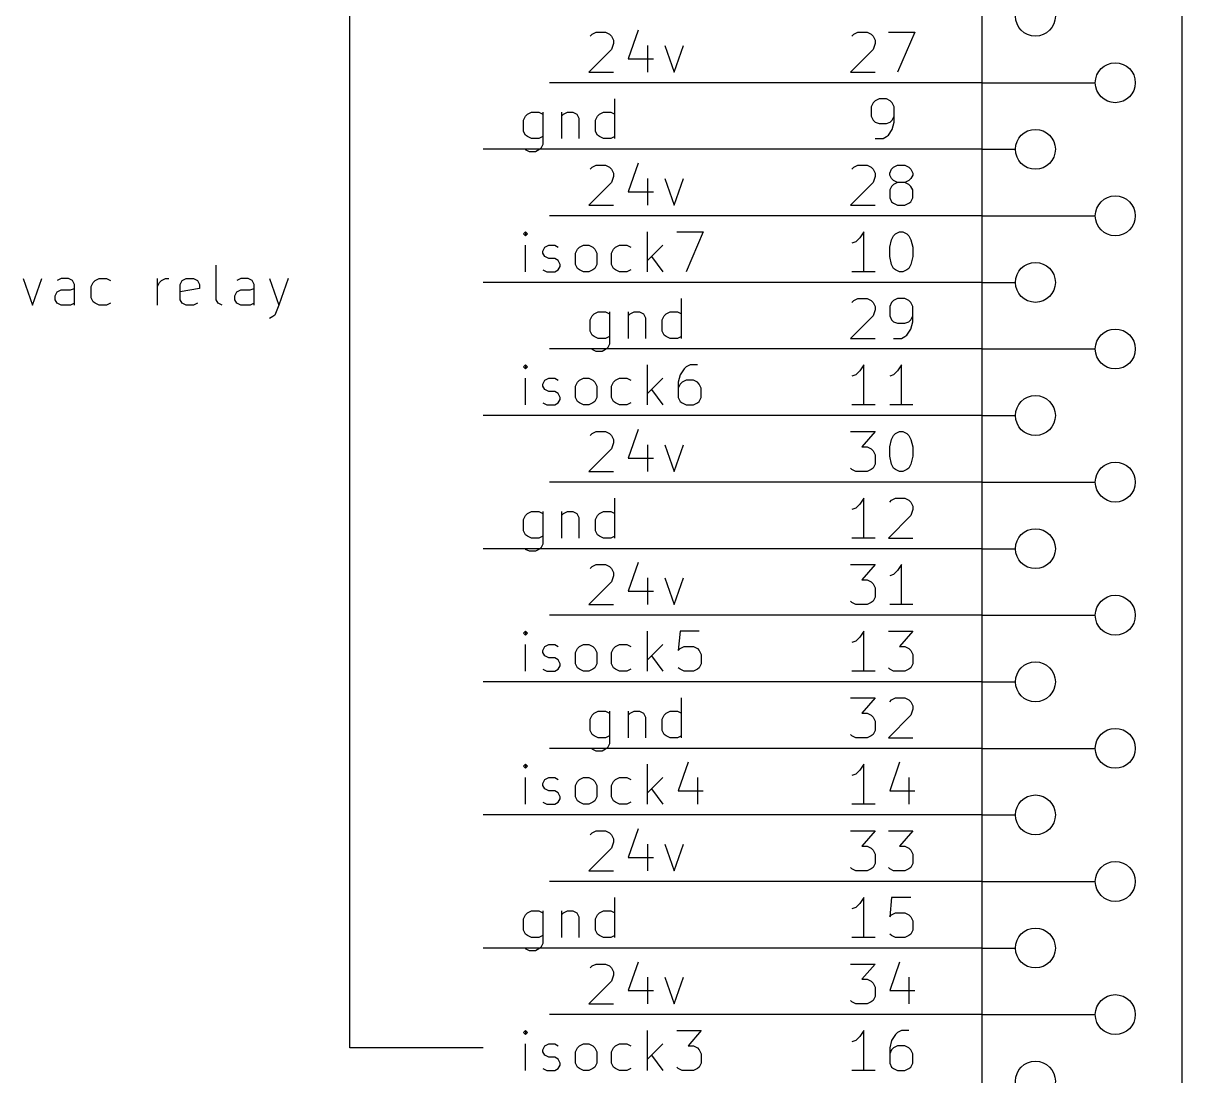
# Model space of a CAD drawing. Extents: x 4000 to 326700, y 4000 to 230000.
# Drawn here: x 99590 to 117000, y 20080 to 35895 of the extents above; entities that cross this region are included whole.
import ezdxf

# ---------------------------------------------------------------- set-up
doc = ezdxf.new("R2010")
doc.units = 0
for name, color, linetype in [('BLACK', 1, 'CONTINUOUS'), ('GREEN', 3, 'CONTINUOUS'), ('LIGHTBLUE', 10, 'CONTINUOUS'), ('RED', 5, 'CONTINUOUS')]:
    doc.layers.add(name, color=color, linetype=linetype)

msp = doc.modelspace()

# ---------------------------------------------------------------- linework, layer by layer
at = {"layer": 'BLACK'}
for p, q in [((108110, 35700), (108140, 35730)), ((108140, 35730), (108200, 35760)), ((108200, 35760), (108340, 35760)), ((108340, 35760), (108400, 35730)), ((108400, 35730), (108430, 35700)), ((108430, 35700), (108460, 35640)), ((108830, 35790), (108680, 35360)), ((108460, 35590), (108430, 35500)), ((108460, 35640), (108460, 35590)), ((108970, 35560), (108970, 35160)), ((109230, 35560), (109370, 35160)), ((109370, 35160), (109510, 35560)), ((108430, 35500), (108090, 35160)), ((108680, 35360), (109060, 35360)), ((108090, 35160), (108460, 35160)), ((108480, 34160), (108480, 34760)), ((107110, 34440), (107140, 34500)), ((107140, 34500), (107170, 34530)), ((107170, 34530), (107230, 34560)), ((107230, 34560), (107340, 34560)), ((107340, 34560), (107400, 34530)), ((107400, 34560), (107400, 34070)), ((107680, 34560), (107680, 34160)), ((107680, 34500), (107710, 34530)), ((107710, 34530), (107770, 34560)), ((107770, 34560), (107850, 34560)), ((107850, 34560), (107910, 34530)), ((107910, 34530), (107940, 34470)), ((108190, 34440), (108220, 34500)), ((108220, 34500), (108250, 34530)), ((108250, 34530), (108310, 34560)), ((108310, 34560), (108420, 34560)), ((108420, 34560), (108480, 34530)), ((107110, 34270), (107110, 34440)), ((107940, 34470), (107940, 34160)), ((108190, 34270), (108190, 34440)), ((107140, 34210), (107110, 34270)), ((107170, 34190), (107140, 34210)), ((107230, 34160), (107170, 34190)), ((107340, 34160), (107230, 34160)), ((107400, 34190), (107340, 34160)), ((108220, 34210), (108190, 34270)), ((108250, 34190), (108220, 34210)), ((108310, 34160), (108250, 34190)), ((108420, 34160), (108310, 34160)), ((108480, 34190), (108420, 34160)), ((107200, 33960), (107140, 33990)), ((107290, 33960), (107200, 33960)), ((107340, 33990), (107290, 33960)), ((107370, 34010), (107340, 33990)), ((107400, 34070), (107370, 34010)), ((108830, 33790), (108680, 33360)), ((108110, 33700), (108140, 33730)), ((108140, 33730), (108200, 33760)), ((108200, 33760), (108340, 33760)), ((108340, 33760), (108400, 33730)), ((108400, 33730), (108430, 33700)), ((108430, 33700), (108460, 33640)), ((108460, 33640), (108460, 33590)), ((108430, 33500), (108090, 33160)), ((108460, 33590), (108430, 33500)), ((108970, 33560), (108970, 33160)), ((109230, 33560), (109370, 33160)), ((109370, 33160), (109510, 33560)), ((108680, 33360), (109060, 33360)), ((108090, 33160), (108460, 33160)), ((107140, 32760), (107110, 32730)), ((107170, 32730), (107140, 32760)), ((107140, 32760), (107140, 32700)), ((108970, 32160), (108970, 32760)), ((109410, 32760), (109810, 32760)), ((109810, 32760), (109550, 32160)), ((107110, 32730), (107140, 32700)), ((107140, 32700), (107170, 32730)), ((107140, 32160), (107140, 32560)), ((107430, 32530), (107490, 32560)), ((107490, 32560), (107580, 32560)), ((107580, 32560), (107630, 32530)), ((107950, 32530), (108010, 32560)), ((108010, 32560), (108090, 32560)), ((108090, 32560), (108150, 32530)), ((108490, 32530), (108550, 32560)), ((108550, 32560), (108660, 32560)), ((108660, 32560), (108720, 32530)), ((109200, 32560), (108970, 32330)), ((107400, 32470), (107430, 32530)), ((107400, 32440), (107400, 32470)), ((107430, 32390), (107400, 32440)), ((107490, 32360), (107430, 32390)), ((107890, 32440), (107920, 32500)), ((107890, 32270), (107890, 32440)), ((107920, 32500), (107950, 32530)), ((108150, 32530), (108180, 32500)), ((108180, 32500), (108210, 32440)), ((108210, 32440), (108210, 32270)), ((108430, 32440), (108460, 32500)), ((108430, 32270), (108430, 32440)), ((108460, 32500), (108490, 32530)), ((109030, 32390), (109200, 32160)), ((107580, 32360), (107490, 32360)), ((107630, 32330), (107580, 32360)), ((107660, 32270), (107630, 32330)), ((107630, 32190), (107660, 32240)), ((107660, 32240), (107660, 32270)), ((107920, 32210), (107890, 32270)), ((107950, 32190), (107920, 32210)), ((108180, 32210), (108150, 32190)), ((108210, 32270), (108180, 32210)), ((108460, 32210), (108430, 32270)), ((108490, 32190), (108460, 32210)), ((107400, 32190), (107460, 32160)), ((107460, 32160), (107580, 32160)), ((107580, 32160), (107630, 32190)), ((108010, 32160), (107950, 32190)), ((108090, 32160), (108010, 32160)), ((108150, 32190), (108090, 32160)), ((108550, 32160), (108490, 32190)), ((108660, 32160), (108550, 32160)), ((108720, 32190), (108660, 32160)), ((109480, 31160), (109480, 31760)), ((108140, 31500), (108170, 31530)), ((108170, 31530), (108230, 31560)), ((108230, 31560), (108340, 31560)), ((108340, 31560), (108400, 31530)), ((108400, 31560), (108400, 31070)), ((108680, 31560), (108680, 31160)), ((108680, 31500), (108710, 31530)), ((108710, 31530), (108770, 31560)), ((108770, 31560), (108850, 31560)), ((108850, 31560), (108910, 31530)), ((108910, 31530), (108940, 31470)), ((109220, 31500), (109250, 31530)), ((109250, 31530), (109310, 31560)), ((109310, 31560), (109420, 31560)), ((109420, 31560), (109480, 31530)), ((108110, 31440), (108140, 31500)), ((108110, 31270), (108110, 31440)), ((108940, 31470), (108940, 31160)), ((109190, 31440), (109220, 31500)), ((109190, 31270), (109190, 31440)), ((108140, 31210), (108110, 31270)), ((108170, 31190), (108140, 31210)), ((108230, 31160), (108170, 31190)), ((108400, 31190), (108340, 31160)), ((109220, 31210), (109190, 31270)), ((109250, 31190), (109220, 31210)), ((109310, 31160), (109250, 31190)), ((109480, 31190), (109420, 31160)), ((108200, 30960), (108140, 30990)), ((108340, 31160), (108230, 31160)), ((108340, 30990), (108290, 30960)), ((108370, 31010), (108340, 30990)), ((108400, 31070), (108370, 31010)), ((109420, 31160), (109310, 31160)), ((108290, 30960), (108200, 30960)), ((107140, 30760), (107110, 30730)), ((107110, 30730), (107140, 30700)), ((107170, 30730), (107140, 30760)), ((107140, 30760), (107140, 30700)), ((107140, 30700), (107170, 30730)), ((108970, 30160), (108970, 30760)), ((109520, 30700), (109460, 30610)), ((109550, 30730), (109520, 30700)), ((109610, 30760), (109550, 30730)), ((109720, 30760), (109610, 30760)), ((107140, 30160), (107140, 30560)), ((107400, 30470), (107430, 30530)), ((107400, 30440), (107400, 30470)), ((107430, 30530), (107490, 30560)), ((107490, 30560), (107580, 30560)), ((107580, 30560), (107630, 30530)), ((107890, 30440), (107920, 30500)), ((107920, 30500), (107950, 30530)), ((107950, 30530), (108010, 30560)), ((108010, 30560), (108090, 30560)), ((108090, 30560), (108150, 30530)), ((108150, 30530), (108180, 30500)), ((108180, 30500), (108210, 30440)), ((108430, 30440), (108460, 30500)), ((108460, 30500), (108490, 30530)), ((108490, 30530), (108550, 30560)), ((108550, 30560), (108660, 30560)), ((108660, 30560), (108720, 30530)), ((109200, 30560), (108970, 30330)), ((109460, 30610), (109430, 30500)), ((109430, 30500), (109430, 30270)), ((109460, 30470), (109430, 30410)), ((109490, 30500), (109460, 30470)), ((109550, 30530), (109490, 30500)), ((109660, 30530), (109550, 30530)), ((109720, 30500), (109660, 30530)), ((109750, 30470), (109720, 30500)), ((109780, 30410), (109750, 30470)), ((107430, 30390), (107400, 30440)), ((107490, 30360), (107430, 30390)), ((107580, 30360), (107490, 30360)), ((107630, 30330), (107580, 30360)), ((107660, 30270), (107630, 30330)), ((107890, 30270), (107890, 30440)), ((108210, 30440), (108210, 30270)), ((108430, 30270), (108430, 30440)), ((109030, 30390), (109200, 30160)), ((109780, 30270), (109780, 30410)), ((107400, 30190), (107460, 30160)), ((107460, 30160), (107580, 30160)), ((107580, 30160), (107630, 30190)), ((107630, 30190), (107660, 30240)), ((107660, 30240), (107660, 30270)), ((107920, 30210), (107890, 30270)), ((107950, 30190), (107920, 30210)), ((108010, 30160), (107950, 30190)), ((108090, 30160), (108010, 30160)), ((108150, 30190), (108090, 30160)), ((108180, 30210), (108150, 30190)), ((108210, 30270), (108180, 30210)), ((108460, 30210), (108430, 30270)), ((108490, 30190), (108460, 30210)), ((108550, 30160), (108490, 30190)), ((108660, 30160), (108550, 30160)), ((108720, 30190), (108660, 30160)), ((109430, 30270), (109460, 30210)), ((109460, 30210), (109490, 30190)), ((109490, 30190), (109550, 30160)), ((109550, 30160), (109660, 30160)), ((109660, 30160), (109720, 30190)), ((109720, 30190), (109750, 30210)), ((109750, 30210), (109780, 30270)), ((108830, 29790), (108680, 29360)), ((108110, 29700), (108140, 29730)), ((108140, 29730), (108200, 29760)), ((108200, 29760), (108340, 29760)), ((108340, 29760), (108400, 29730)), ((108400, 29730), (108430, 29700)), ((108430, 29700), (108460, 29640)), ((108460, 29640), (108460, 29590)), ((108430, 29500), (108090, 29160)), ((108460, 29590), (108430, 29500)), ((108970, 29560), (108970, 29160)), ((109230, 29560), (109370, 29160)), ((109370, 29160), (109510, 29560)), ((108680, 29360), (109060, 29360)), ((108090, 29160), (108460, 29160)), ((108480, 28160), (108480, 28760)), ((107170, 28530), (107230, 28560)), ((107230, 28560), (107340, 28560)), ((107340, 28560), (107400, 28530)), ((107400, 28560), (107400, 28070)), ((107680, 28560), (107680, 28160)), ((107710, 28530), (107770, 28560)), ((107770, 28560), (107850, 28560)), ((107850, 28560), (107910, 28530)), ((108250, 28530), (108310, 28560)), ((108310, 28560), (108420, 28560)), ((108420, 28560), (108480, 28530)), ((107110, 28440), (107140, 28500)), ((107110, 28270), (107110, 28440)), ((107140, 28500), (107170, 28530)), ((107680, 28500), (107710, 28530)), ((107910, 28530), (107940, 28470)), ((107940, 28470), (107940, 28160)), ((108190, 28440), (108220, 28500)), ((108190, 28270), (108190, 28440)), ((108220, 28500), (108250, 28530)), ((107140, 28210), (107110, 28270)), ((107170, 28190), (107140, 28210)), ((108220, 28210), (108190, 28270)), ((108250, 28190), (108220, 28210)), ((107230, 28160), (107170, 28190)), ((107340, 28160), (107230, 28160)), ((107400, 28190), (107340, 28160)), ((107400, 28070), (107370, 28010)), ((108310, 28160), (108250, 28190)), ((108420, 28160), (108310, 28160)), ((108480, 28190), (108420, 28160)), ((107200, 27960), (107140, 27990)), ((107290, 27960), (107200, 27960)), ((107340, 27990), (107290, 27960)), ((107370, 28010), (107340, 27990)), ((108110, 27700), (108140, 27730)), ((108140, 27730), (108200, 27760)), ((108200, 27760), (108340, 27760)), ((108340, 27760), (108400, 27730)), ((108400, 27730), (108430, 27700)), ((108430, 27700), (108460, 27640)), ((108830, 27790), (108680, 27360)), ((108460, 27590), (108430, 27500)), ((108460, 27640), (108460, 27590)), ((108970, 27560), (108970, 27160)), ((109230, 27560), (109370, 27160)), ((109370, 27160), (109510, 27560)), ((108430, 27500), (108090, 27160)), ((108680, 27360), (109060, 27360)), ((108090, 27160), (108460, 27160)), ((107140, 26760), (107110, 26730)), ((107110, 26730), (107140, 26700)), ((107170, 26730), (107140, 26760)), ((107140, 26760), (107140, 26700)), ((107140, 26700), (107170, 26730)), ((108970, 26160), (108970, 26760)), ((109460, 26760), (109430, 26470)), ((109750, 26760), (109460, 26760)), ((107140, 26160), (107140, 26560)), ((107400, 26470), (107430, 26530)), ((107400, 26440), (107400, 26470)), ((107430, 26530), (107490, 26560)), ((107490, 26560), (107580, 26560)), ((107580, 26560), (107630, 26530)), ((107890, 26440), (107920, 26500)), ((107920, 26500), (107950, 26530)), ((107950, 26530), (108010, 26560)), ((108010, 26560), (108090, 26560)), ((108090, 26560), (108150, 26530)), ((108150, 26530), (108180, 26500)), ((108180, 26500), (108210, 26440)), ((108430, 26440), (108460, 26500)), ((108460, 26500), (108490, 26530)), ((108490, 26530), (108550, 26560)), ((108550, 26560), (108660, 26560)), ((108660, 26560), (108720, 26530)), ((109200, 26560), (108970, 26330)), ((109430, 26470), (109460, 26500)), ((109460, 26500), (109520, 26530)), ((109520, 26530), (109660, 26530)), ((109660, 26530), (109720, 26500)), ((109720, 26500), (109750, 26470)), ((109750, 26470), (109780, 26410)), ((107430, 26390), (107400, 26440)), ((107490, 26360), (107430, 26390)), ((107580, 26360), (107490, 26360)), ((107630, 26330), (107580, 26360)), ((107660, 26270), (107630, 26330)), ((107890, 26270), (107890, 26440)), ((108210, 26440), (108210, 26270)), ((108430, 26270), (108430, 26440)), ((109030, 26390), (109200, 26160)), ((109780, 26410), (109780, 26270)), ((107400, 26190), (107460, 26160)), ((107460, 26160), (107580, 26160)), ((107580, 26160), (107630, 26190)), ((107630, 26190), (107660, 26240)), ((107660, 26240), (107660, 26270)), ((107920, 26210), (107890, 26270)), ((107950, 26190), (107920, 26210)), ((108010, 26160), (107950, 26190)), ((108090, 26160), (108010, 26160)), ((108150, 26190), (108090, 26160)), ((108180, 26210), (108150, 26190)), ((108210, 26270), (108180, 26210)), ((108460, 26210), (108430, 26270)), ((108490, 26190), (108460, 26210)), ((108550, 26160), (108490, 26190)), ((108660, 26160), (108550, 26160)), ((108720, 26190), (108660, 26160)), ((109460, 26190), (109430, 26210)), ((109520, 26160), (109460, 26190)), ((109660, 26160), (109520, 26160)), ((109720, 26190), (109660, 26160)), ((109750, 26210), (109720, 26190)), ((109780, 26270), (109750, 26210)), ((109480, 25160), (109480, 25760)), ((108110, 25440), (108140, 25500)), ((108110, 25270), (108110, 25440)), ((108140, 25500), (108170, 25530)), ((108170, 25530), (108230, 25560)), ((108230, 25560), (108340, 25560)), ((108340, 25560), (108400, 25530)), ((108400, 25560), (108400, 25070)), ((108680, 25560), (108680, 25160)), ((108680, 25500), (108710, 25530)), ((108710, 25530), (108770, 25560)), ((108770, 25560), (108850, 25560)), ((108850, 25560), (108910, 25530)), ((108910, 25530), (108940, 25470)), ((108940, 25470), (108940, 25160)), ((109190, 25440), (109220, 25500)), ((109190, 25270), (109190, 25440)), ((109220, 25500), (109250, 25530)), ((109250, 25530), (109310, 25560)), ((109310, 25560), (109420, 25560)), ((109420, 25560), (109480, 25530)), ((108140, 25210), (108110, 25270)), ((109220, 25210), (109190, 25270)), ((108170, 25190), (108140, 25210)), ((108230, 25160), (108170, 25190)), ((108340, 25160), (108230, 25160)), ((108400, 25190), (108340, 25160)), ((109250, 25190), (109220, 25210)), ((109310, 25160), (109250, 25190)), ((109420, 25160), (109310, 25160)), ((109480, 25190), (109420, 25160)), ((108200, 24960), (108140, 24990)), ((108290, 24960), (108200, 24960)), ((108340, 24990), (108290, 24960)), ((108370, 25010), (108340, 24990)), ((108400, 25070), (108370, 25010)), ((107140, 24760), (107110, 24730)), ((107110, 24730), (107140, 24700)), ((107170, 24730), (107140, 24760)), ((107140, 24760), (107140, 24700)), ((107140, 24700), (107170, 24730)), ((108970, 24160), (108970, 24760)), ((109580, 24790), (109430, 24360)), ((107140, 24160), (107140, 24560)), ((107430, 24530), (107490, 24560)), ((107490, 24560), (107580, 24560)), ((107580, 24560), (107630, 24530)), ((107950, 24530), (108010, 24560)), ((108010, 24560), (108090, 24560)), ((108090, 24560), (108150, 24530)), ((108490, 24530), (108550, 24560)), ((108550, 24560), (108660, 24560)), ((108660, 24560), (108720, 24530)), ((109200, 24560), (108970, 24330)), ((109720, 24560), (109720, 24160)), ((107400, 24470), (107430, 24530)), ((107400, 24440), (107400, 24470)), ((107430, 24390), (107400, 24440)), ((107490, 24360), (107430, 24390)), ((107890, 24440), (107920, 24500)), ((107890, 24270), (107890, 24440)), ((107920, 24500), (107950, 24530)), ((108150, 24530), (108180, 24500)), ((108180, 24500), (108210, 24440)), ((108210, 24440), (108210, 24270)), ((108430, 24440), (108460, 24500)), ((108430, 24270), (108430, 24440)), ((108460, 24500), (108490, 24530)), ((109030, 24390), (109200, 24160)), ((107580, 24360), (107490, 24360)), ((107630, 24330), (107580, 24360)), ((107660, 24270), (107630, 24330)), ((107630, 24190), (107660, 24240)), ((107660, 24240), (107660, 24270)), ((107920, 24210), (107890, 24270)), ((107950, 24190), (107920, 24210)), ((108180, 24210), (108150, 24190)), ((108210, 24270), (108180, 24210)), ((108460, 24210), (108430, 24270)), ((108490, 24190), (108460, 24210)), ((109430, 24360), (109810, 24360)), ((107400, 24190), (107460, 24160)), ((107460, 24160), (107580, 24160)), ((107580, 24160), (107630, 24190)), ((108010, 24160), (107950, 24190)), ((108090, 24160), (108010, 24160)), ((108150, 24190), (108090, 24160)), ((108550, 24160), (108490, 24190)), ((108660, 24160), (108550, 24160)), ((108720, 24190), (108660, 24160)), ((108110, 23700), (108140, 23730)), ((108140, 23730), (108200, 23760)), ((108200, 23760), (108340, 23760)), ((108340, 23760), (108400, 23730)), ((108400, 23730), (108430, 23700)), ((108430, 23700), (108460, 23640)), ((108830, 23790), (108680, 23360)), ((108460, 23590), (108430, 23500)), ((108460, 23640), (108460, 23590)), ((108970, 23560), (108970, 23160)), ((109230, 23560), (109370, 23160)), ((109370, 23160), (109510, 23560)), ((108430, 23500), (108090, 23160)), ((108680, 23360), (109060, 23360)), ((108090, 23160), (108460, 23160)), ((108480, 22160), (108480, 22760)), ((107110, 22440), (107140, 22500)), ((107140, 22500), (107170, 22530)), ((107170, 22530), (107230, 22560)), ((107230, 22560), (107340, 22560)), ((107340, 22560), (107400, 22530)), ((107400, 22560), (107400, 22070)), ((107680, 22560), (107680, 22160)), ((107680, 22500), (107710, 22530)), ((107710, 22530), (107770, 22560)), ((107770, 22560), (107850, 22560)), ((107850, 22560), (107910, 22530)), ((107910, 22530), (107940, 22470)), ((107940, 22470), (107940, 22160)), ((108190, 22440), (108220, 22500)), ((108220, 22500), (108250, 22530)), ((108250, 22530), (108310, 22560)), ((108310, 22560), (108420, 22560)), ((108420, 22560), (108480, 22530)), ((107110, 22270), (107110, 22440)), ((108190, 22270), (108190, 22440)), ((107140, 22210), (107110, 22270)), ((107170, 22190), (107140, 22210)), ((107230, 22160), (107170, 22190)), ((107340, 22160), (107230, 22160)), ((107400, 22190), (107340, 22160)), ((108220, 22210), (108190, 22270)), ((108250, 22190), (108220, 22210)), ((108310, 22160), (108250, 22190)), ((108420, 22160), (108310, 22160)), ((108480, 22190), (108420, 22160)), ((107200, 21960), (107140, 21990)), ((107290, 21960), (107200, 21960)), ((107340, 21990), (107290, 21960)), ((107370, 22010), (107340, 21990)), ((107400, 22070), (107370, 22010)), ((108830, 21790), (108680, 21360)), ((108110, 21700), (108140, 21730)), ((108140, 21730), (108200, 21760)), ((108200, 21760), (108340, 21760)), ((108340, 21760), (108400, 21730)), ((108400, 21730), (108430, 21700)), ((108430, 21700), (108460, 21640)), ((108460, 21590), (108430, 21500)), ((108460, 21640), (108460, 21590)), ((108430, 21500), (108090, 21160)), ((108970, 21560), (108970, 21160)), ((109230, 21560), (109370, 21160)), ((109370, 21160), (109510, 21560)), ((108680, 21360), (109060, 21360)), ((108090, 21160), (108460, 21160)), ((107140, 20760), (107110, 20730)), ((107110, 20730), (107140, 20700)), ((107170, 20730), (107140, 20760)), ((107140, 20760), (107140, 20700)), ((107140, 20700), (107170, 20730)), ((108970, 20160), (108970, 20760)), ((109410, 20760), (109780, 20760)), ((109780, 20760), (109580, 20530)), ((107140, 20160), (107140, 20560)), ((107430, 20530), (107490, 20560)), ((107490, 20560), (107580, 20560)), ((107580, 20560), (107630, 20530)), ((107950, 20530), (108010, 20560)), ((108010, 20560), (108090, 20560)), ((108090, 20560), (108150, 20530)), ((108490, 20530), (108550, 20560)), ((108550, 20560), (108660, 20560)), ((108660, 20560), (108720, 20530)), ((109200, 20560), (108970, 20330)), ((107400, 20470), (107430, 20530)), ((107400, 20440), (107400, 20470)), ((107430, 20390), (107400, 20440)), ((107490, 20360), (107430, 20390)), ((107890, 20440), (107920, 20500)), ((107890, 20270), (107890, 20440)), ((107920, 20500), (107950, 20530)), ((108150, 20530), (108180, 20500)), ((108180, 20500), (108210, 20440)), ((108210, 20440), (108210, 20270)), ((108430, 20440), (108460, 20500)), ((108430, 20270), (108430, 20440)), ((108460, 20500), (108490, 20530)), ((109030, 20390), (109200, 20160)), ((109580, 20530), (109660, 20530)), ((109660, 20530), (109720, 20500)), ((109720, 20500), (109750, 20470)), ((109750, 20470), (109780, 20410)), ((109780, 20410), (109780, 20270)), ((107580, 20360), (107490, 20360)), ((107630, 20330), (107580, 20360)), ((107660, 20270), (107630, 20330)), ((107630, 20190), (107660, 20240)), ((107660, 20240), (107660, 20270)), ((107920, 20210), (107890, 20270)), ((107950, 20190), (107920, 20210)), ((108180, 20210), (108150, 20190)), ((108210, 20270), (108180, 20210)), ((108460, 20210), (108430, 20270)), ((108490, 20190), (108460, 20210)), ((109430, 20190), (109410, 20210)), ((109750, 20210), (109720, 20190)), ((109780, 20270), (109750, 20210)), ((107400, 20190), (107460, 20160)), ((107460, 20160), (107580, 20160)), ((107580, 20160), (107630, 20190)), ((108010, 20160), (107950, 20190)), ((108090, 20160), (108010, 20160)), ((108150, 20190), (108090, 20160)), ((108550, 20160), (108490, 20190)), ((108660, 20160), (108550, 20160)), ((108720, 20190), (108660, 20160)), ((109490, 20160), (109430, 20190)), ((109660, 20160), (109490, 20160)), ((109720, 20190), (109660, 20160))]:
    msp.add_line(p, q, dxfattribs=at)
at = {"layer": 'GREEN'}
for p, q in [((111000, 35000), (107500, 35000)), ((111000, 34000), (106500, 34000)), ((111000, 33000), (107500, 33000)), ((111000, 32000), (106500, 32000)), ((111000, 31000), (107500, 31000)), ((111000, 30000), (106500, 30000)), ((111000, 29000), (107500, 29000)), ((111000, 28000), (106500, 28000)), ((111000, 27000), (107500, 27000)), ((111000, 26000), (106500, 26000)), ((111000, 25000), (107500, 25000)), ((111000, 24000), (106500, 24000)), ((111000, 23000), (107500, 23000)), ((111000, 22000), (106500, 22000)), ((111000, 21000), (107500, 21000))]:
    msp.add_line(p, q, dxfattribs=at)
at = {"layer": 'LIGHTBLUE'}
for p, q in [((104500, 20500), (104500, 43500)), ((102490, 31740), (102490, 32260)), ((99590, 32060), (99730, 31660)), ((99730, 31660), (99870, 32060)), ((100160, 32060), (100100, 32030)), ((100270, 32060), (100160, 32060)), ((100330, 32030), (100270, 32060)), ((100670, 32030), (100730, 32060)), ((100730, 32060), (100840, 32060)), ((100840, 32060), (100900, 32030)), ((101610, 31660), (101610, 32060)), ((101670, 32030), (101730, 32060)), ((101730, 32060), (101780, 32060)), ((101980, 32030), (102040, 32060)), ((102040, 32060), (102150, 32060)), ((102150, 32060), (102210, 32030)), ((102860, 32060), (102800, 32030)), ((102970, 32060), (102860, 32060)), ((103030, 32030), (102970, 32060)), ((103290, 32060), (103430, 31660)), ((103570, 32060), (103430, 31660)), ((100100, 31860), (100160, 31890)), ((100160, 31890), (100300, 31890)), ((100300, 31890), (100360, 31910)), ((100360, 31970), (100330, 32030)), ((100360, 31660), (100360, 31970)), ((100610, 31940), (100640, 32000)), ((100610, 31770), (100610, 31940)), ((100640, 32000), (100670, 32030)), ((101610, 31940), (101640, 32000)), ((101640, 32000), (101670, 32030)), ((101950, 31970), (101980, 32030)), ((101950, 31740), (101950, 31970)), ((102240, 31910), (101950, 31860)), ((102210, 32030), (102240, 31970)), ((102240, 31970), (102240, 31910)), ((102800, 31860), (102860, 31890)), ((102860, 31890), (103000, 31890)), ((103000, 31890), (103060, 31910)), ((103060, 31970), (103030, 32030)), ((103060, 31660), (103060, 31970)), ((100070, 31800), (100100, 31860)), ((100070, 31740), (100070, 31800)), ((100100, 31690), (100070, 31740)), ((100160, 31660), (100100, 31690)), ((100360, 31690), (100300, 31660)), ((100640, 31710), (100610, 31770)), ((100670, 31690), (100640, 31710)), ((100730, 31660), (100670, 31690)), ((100900, 31690), (100840, 31660)), ((101980, 31690), (101950, 31740)), ((102040, 31660), (101980, 31690)), ((102210, 31690), (102150, 31660)), ((102520, 31690), (102490, 31740)), ((102580, 31660), (102520, 31690)), ((102770, 31800), (102800, 31860)), ((102770, 31740), (102770, 31800)), ((102800, 31690), (102770, 31740)), ((102860, 31660), (102800, 31690)), ((103060, 31690), (103000, 31660)), ((100300, 31660), (100160, 31660)), ((100840, 31660), (100730, 31660)), ((102150, 31660), (102040, 31660)), ((103000, 31660), (102860, 31660)), ((103430, 31660), (103370, 31510)), ((103340, 31490), (103290, 31460)), ((103370, 31510), (103340, 31490)), ((106500, 20500), (104500, 20500))]:
    msp.add_line(p, q, dxfattribs=at)
at = {"layer": 'RED'}
for p, q in [((114000, 13300), (114000, 50590)), ((117000, 49700), (117000, 14300)), ((112040, 35700), (112070, 35730)), ((112070, 35730), (112130, 35760)), ((112130, 35760), (112270, 35760)), ((112270, 35760), (112330, 35730)), ((112330, 35730), (112360, 35700)), ((112360, 35700), (112390, 35640)), ((112590, 35760), (112990, 35760)), ((112990, 35760), (112730, 35160)), ((112390, 35590), (112360, 35500)), ((112390, 35640), (112390, 35590)), ((112360, 35500), (112020, 35160)), ((114000, 35000), (111000, 35000)), ((112020, 35160), (112390, 35160)), ((114000, 35000), (115700, 35000)), ((112360, 34700), (112330, 34640)), ((112390, 34730), (112360, 34700)), ((112450, 34760), (112390, 34730)), ((112560, 34760), (112450, 34760)), ((112620, 34730), (112560, 34760)), ((112650, 34700), (112620, 34730)), ((112680, 34640), (112650, 34700)), ((112330, 34640), (112330, 34500)), ((112330, 34500), (112360, 34440)), ((112650, 34440), (112680, 34500)), ((112680, 34410), (112680, 34640)), ((112360, 34440), (112390, 34410)), ((112390, 34410), (112450, 34390)), ((112450, 34390), (112560, 34390)), ((112560, 34390), (112620, 34410)), ((112590, 34210), (112650, 34300)), ((112620, 34410), (112650, 34440)), ((112650, 34300), (112680, 34410)), ((112390, 34160), (112510, 34160)), ((112510, 34160), (112560, 34190)), ((112560, 34190), (112590, 34210)), ((114000, 34000), (111000, 34000)), ((114000, 34000), (114500, 34000)), ((112040, 33700), (112070, 33730)), ((112070, 33730), (112130, 33760)), ((112130, 33760), (112270, 33760)), ((112270, 33760), (112330, 33730)), ((112330, 33730), (112360, 33700)), ((112360, 33700), (112390, 33640)), ((112390, 33640), (112390, 33590)), ((112610, 33640), (112640, 33700)), ((112610, 33610), (112610, 33640)), ((112640, 33560), (112610, 33610)), ((112640, 33700), (112670, 33730)), ((112670, 33730), (112730, 33760)), ((112730, 33760), (112840, 33760)), ((112840, 33760), (112900, 33730)), ((112900, 33730), (112930, 33700)), ((112930, 33700), (112960, 33640)), ((112960, 33610), (112930, 33560)), ((112960, 33640), (112960, 33610)), ((112360, 33500), (112020, 33160)), ((112390, 33590), (112360, 33500)), ((112640, 33440), (112610, 33390)), ((112670, 33530), (112640, 33560)), ((112670, 33470), (112640, 33440)), ((112730, 33500), (112670, 33530)), ((112730, 33500), (112670, 33470)), ((112840, 33500), (112730, 33500)), ((112900, 33530), (112840, 33500)), ((112900, 33470), (112840, 33500)), ((112930, 33560), (112900, 33530)), ((112930, 33440), (112900, 33470)), ((112960, 33390), (112930, 33440)), ((112610, 33390), (112610, 33270)), ((112610, 33270), (112640, 33210)), ((112930, 33210), (112960, 33270)), ((112960, 33270), (112960, 33390)), ((112020, 33160), (112390, 33160)), ((112640, 33210), (112670, 33190)), ((112670, 33190), (112730, 33160)), ((112730, 33160), (112840, 33160)), ((112840, 33160), (112900, 33190)), ((112900, 33190), (112930, 33210)), ((114000, 33000), (111000, 33000)), ((114000, 33000), (115700, 33000)), ((112220, 32760), (112160, 32670)), ((112220, 32160), (112220, 32760)), ((112700, 32730), (112760, 32760)), ((112760, 32760), (112810, 32760)), ((112810, 32760), (112870, 32730)), ((112100, 32610), (112040, 32590)), ((112160, 32670), (112100, 32610)), ((112610, 32530), (112640, 32640)), ((112640, 32640), (112670, 32700)), ((112670, 32700), (112700, 32730)), ((112870, 32730), (112900, 32700)), ((112900, 32700), (112930, 32640)), ((112930, 32640), (112960, 32530)), ((112610, 32390), (112610, 32530)), ((112640, 32270), (112610, 32390)), ((112960, 32390), (112930, 32270)), ((112960, 32530), (112960, 32390)), ((112670, 32210), (112640, 32270)), ((112700, 32190), (112670, 32210)), ((112900, 32210), (112870, 32190)), ((112930, 32270), (112900, 32210)), ((112390, 32160), (112040, 32160)), ((112760, 32160), (112700, 32190)), ((112810, 32160), (112760, 32160)), ((112870, 32190), (112810, 32160)), ((114000, 32000), (111000, 32000)), ((114000, 32000), (114500, 32000)), ((112040, 31700), (112070, 31730)), ((112070, 31730), (112130, 31760)), ((112130, 31760), (112270, 31760)), ((112270, 31760), (112330, 31730)), ((112330, 31730), (112360, 31700)), ((112360, 31700), (112390, 31640)), ((112640, 31700), (112610, 31640)), ((112670, 31730), (112640, 31700)), ((112730, 31760), (112670, 31730)), ((112840, 31760), (112730, 31760)), ((112900, 31730), (112840, 31760)), ((112930, 31700), (112900, 31730)), ((112960, 31640), (112930, 31700)), ((112390, 31590), (112360, 31500)), ((112390, 31640), (112390, 31590)), ((112610, 31640), (112610, 31500)), ((112960, 31410), (112960, 31640)), ((112360, 31500), (112020, 31160)), ((112610, 31500), (112640, 31440)), ((112640, 31440), (112670, 31410)), ((112670, 31410), (112730, 31390)), ((112730, 31390), (112840, 31390)), ((112840, 31390), (112900, 31410)), ((112900, 31410), (112930, 31440)), ((112930, 31440), (112960, 31500)), ((112930, 31300), (112960, 31410)), ((112790, 31160), (112840, 31190)), ((112840, 31190), (112870, 31210)), ((112870, 31210), (112930, 31300)), ((114000, 31000), (111000, 31000)), ((112020, 31160), (112390, 31160)), ((112670, 31160), (112790, 31160)), ((114000, 31000), (115700, 31000)), ((112160, 30670), (112100, 30610)), ((112220, 30760), (112160, 30670)), ((112220, 30160), (112220, 30760)), ((112730, 30670), (112670, 30610)), ((112790, 30760), (112730, 30670)), ((112790, 30160), (112790, 30760)), ((112100, 30610), (112040, 30590)), ((112670, 30610), (112610, 30590)), ((112390, 30160), (112040, 30160)), ((112960, 30160), (112610, 30160)), ((114000, 30000), (111000, 30000)), ((114000, 30000), (114500, 30000)), ((112020, 29760), (112390, 29760)), ((112390, 29760), (112190, 29530)), ((112610, 29530), (112640, 29640)), ((112640, 29640), (112670, 29700)), ((112670, 29700), (112700, 29730)), ((112700, 29730), (112760, 29760)), ((112760, 29760), (112810, 29760)), ((112810, 29760), (112870, 29730)), ((112870, 29730), (112900, 29700)), ((112900, 29700), (112930, 29640)), ((112930, 29640), (112960, 29530)), ((112190, 29530), (112270, 29530)), ((112270, 29530), (112330, 29500)), ((112330, 29500), (112360, 29470)), ((112360, 29470), (112390, 29410)), ((112610, 29390), (112610, 29530)), ((112960, 29530), (112960, 29390)), ((112390, 29270), (112360, 29210)), ((112390, 29410), (112390, 29270)), ((112640, 29270), (112610, 29390)), ((112670, 29210), (112640, 29270)), ((112930, 29270), (112900, 29210)), ((112960, 29390), (112930, 29270)), ((112040, 29190), (112020, 29210)), ((112100, 29160), (112040, 29190)), ((112270, 29160), (112100, 29160)), ((112330, 29190), (112270, 29160)), ((112360, 29210), (112330, 29190)), ((112700, 29190), (112670, 29210)), ((112760, 29160), (112700, 29190)), ((112810, 29160), (112760, 29160)), ((112870, 29190), (112810, 29160)), ((112900, 29210), (112870, 29190)), ((114000, 29000), (111000, 29000)), ((114000, 29000), (115700, 29000)), ((112220, 28760), (112160, 28670)), ((112220, 28160), (112220, 28760)), ((112610, 28700), (112640, 28730)), ((112640, 28730), (112700, 28760)), ((112700, 28760), (112840, 28760)), ((112840, 28760), (112900, 28730)), ((112900, 28730), (112930, 28700)), ((112100, 28610), (112040, 28590)), ((112160, 28670), (112100, 28610)), ((112930, 28700), (112960, 28640)), ((112960, 28590), (112930, 28500)), ((112960, 28640), (112960, 28590)), ((112930, 28500), (112590, 28160)), ((112390, 28160), (112040, 28160)), ((112590, 28160), (112960, 28160)), ((114000, 28000), (111000, 28000)), ((114000, 28000), (114500, 28000)), ((112020, 27760), (112390, 27760)), ((112390, 27760), (112190, 27530)), ((112790, 27760), (112730, 27670)), ((112790, 27160), (112790, 27760)), ((112190, 27530), (112270, 27530)), ((112270, 27530), (112330, 27500)), ((112670, 27610), (112610, 27590)), ((112730, 27670), (112670, 27610)), ((112330, 27500), (112360, 27470)), ((112360, 27470), (112390, 27410)), ((112390, 27410), (112390, 27270)), ((112040, 27190), (112020, 27210)), ((112100, 27160), (112040, 27190)), ((112270, 27160), (112100, 27160)), ((112330, 27190), (112270, 27160)), ((112360, 27210), (112330, 27190)), ((112390, 27270), (112360, 27210)), ((112960, 27160), (112610, 27160)), ((114000, 27000), (111000, 27000)), ((114000, 27000), (115700, 27000)), ((112160, 26670), (112100, 26610)), ((112220, 26760), (112160, 26670)), ((112220, 26160), (112220, 26760)), ((112590, 26760), (112960, 26760)), ((112960, 26760), (112760, 26530)), ((112100, 26610), (112040, 26590)), ((112760, 26530), (112840, 26530)), ((112840, 26530), (112900, 26500)), ((112900, 26500), (112930, 26470)), ((112930, 26470), (112960, 26410)), ((112960, 26410), (112960, 26270)), ((112390, 26160), (112040, 26160)), ((112610, 26190), (112590, 26210)), ((112670, 26160), (112610, 26190)), ((112840, 26160), (112670, 26160)), ((112900, 26190), (112840, 26160)), ((112930, 26210), (112900, 26190)), ((112960, 26270), (112930, 26210)), ((114000, 26000), (111000, 26000)), ((114000, 26000), (114500, 26000)), ((112020, 25760), (112390, 25760)), ((112390, 25760), (112190, 25530)), ((112610, 25700), (112640, 25730)), ((112640, 25730), (112700, 25760)), ((112700, 25760), (112840, 25760)), ((112840, 25760), (112900, 25730)), ((112900, 25730), (112930, 25700)), ((112930, 25700), (112960, 25640)), ((112960, 25640), (112960, 25590)), ((112190, 25530), (112270, 25530)), ((112270, 25530), (112330, 25500)), ((112330, 25500), (112360, 25470)), ((112360, 25470), (112390, 25410)), ((112930, 25500), (112590, 25160)), ((112960, 25590), (112930, 25500)), ((112390, 25270), (112360, 25210)), ((112390, 25410), (112390, 25270)), ((112040, 25190), (112020, 25210)), ((112100, 25160), (112040, 25190)), ((112270, 25160), (112100, 25160)), ((112330, 25190), (112270, 25160)), ((112360, 25210), (112330, 25190)), ((112590, 25160), (112960, 25160)), ((114000, 25000), (111000, 25000)), ((114000, 25000), (115700, 25000)), ((112220, 24760), (112160, 24670)), ((112220, 24160), (112220, 24760)), ((112760, 24790), (112610, 24360)), ((112100, 24610), (112040, 24590)), ((112160, 24670), (112100, 24610)), ((112900, 24560), (112900, 24160)), ((112610, 24360), (112990, 24360)), ((112390, 24160), (112040, 24160)), ((114000, 24000), (111000, 24000)), ((114000, 24000), (114500, 24000)), ((112020, 23760), (112390, 23760)), ((112390, 23760), (112190, 23530)), ((112590, 23760), (112960, 23760)), ((112960, 23760), (112760, 23530)), ((112190, 23530), (112270, 23530)), ((112270, 23530), (112330, 23500)), ((112760, 23530), (112840, 23530)), ((112840, 23530), (112900, 23500)), ((112330, 23500), (112360, 23470)), ((112360, 23470), (112390, 23410)), ((112390, 23410), (112390, 23270)), ((112900, 23500), (112930, 23470)), ((112930, 23470), (112960, 23410)), ((112960, 23410), (112960, 23270)), ((112040, 23190), (112020, 23210)), ((112100, 23160), (112040, 23190)), ((112270, 23160), (112100, 23160)), ((112330, 23190), (112270, 23160)), ((112360, 23210), (112330, 23190)), ((112390, 23270), (112360, 23210)), ((112610, 23190), (112590, 23210)), ((112670, 23160), (112610, 23190)), ((112840, 23160), (112670, 23160)), ((112900, 23190), (112840, 23160)), ((112930, 23210), (112900, 23190)), ((112960, 23270), (112930, 23210)), ((114000, 23000), (111000, 23000)), ((114000, 23000), (115700, 23000)), ((112160, 22670), (112100, 22610)), ((112220, 22760), (112160, 22670)), ((112220, 22160), (112220, 22760)), ((112640, 22760), (112610, 22470)), ((112930, 22760), (112640, 22760)), ((112100, 22610), (112040, 22590)), ((112610, 22470), (112640, 22500)), ((112640, 22500), (112700, 22530)), ((112700, 22530), (112840, 22530)), ((112840, 22530), (112900, 22500)), ((112900, 22500), (112930, 22470)), ((112930, 22470), (112960, 22410)), ((112960, 22410), (112960, 22270)), ((112390, 22160), (112040, 22160)), ((112640, 22190), (112610, 22210)), ((112700, 22160), (112640, 22190)), ((112840, 22160), (112700, 22160)), ((112900, 22190), (112840, 22160)), ((112930, 22210), (112900, 22190)), ((112960, 22270), (112930, 22210)), ((114000, 22000), (111000, 22000)), ((114000, 22000), (114500, 22000)), ((112760, 21790), (112610, 21360)), ((112020, 21760), (112390, 21760)), ((112390, 21760), (112190, 21530)), ((112190, 21530), (112270, 21530)), ((112270, 21530), (112330, 21500)), ((112330, 21500), (112360, 21470)), ((112360, 21470), (112390, 21410)), ((112900, 21560), (112900, 21160)), ((112390, 21270), (112360, 21210)), ((112390, 21410), (112390, 21270)), ((112610, 21360), (112990, 21360)), ((112040, 21190), (112020, 21210)), ((112100, 21160), (112040, 21190)), ((112270, 21160), (112100, 21160)), ((112330, 21190), (112270, 21160)), ((112360, 21210), (112330, 21190)), ((114000, 21000), (111000, 21000)), ((114000, 21000), (115700, 21000)), ((112220, 20760), (112160, 20670)), ((112220, 20160), (112220, 20760)), ((112730, 20730), (112700, 20700)), ((112790, 20760), (112730, 20730)), ((112900, 20760), (112790, 20760)), ((112100, 20610), (112040, 20590)), ((112160, 20670), (112100, 20610)), ((112640, 20610), (112610, 20500)), ((112700, 20700), (112640, 20610)), ((112610, 20500), (112610, 20270)), ((112640, 20470), (112610, 20410)), ((112670, 20500), (112640, 20470)), ((112730, 20530), (112670, 20500)), ((112840, 20530), (112730, 20530)), ((112900, 20500), (112840, 20530)), ((112930, 20470), (112900, 20500)), ((112960, 20410), (112930, 20470)), ((112960, 20270), (112960, 20410)), ((112610, 20270), (112640, 20210)), ((112640, 20210), (112670, 20190)), ((112900, 20190), (112930, 20210)), ((112930, 20210), (112960, 20270)), ((112390, 20160), (112040, 20160)), ((112670, 20190), (112730, 20160)), ((112730, 20160), (112840, 20160)), ((112840, 20160), (112900, 20190))]:
    msp.add_line(p, q, dxfattribs=at)
for centre in [(114800, 36000), (116000, 35000), (114800, 34000), (116000, 33000), (114800, 32000), (116000, 31000), (114800, 30000), (116000, 29000), (114800, 28000), (116000, 27000), (114800, 26000), (116000, 25000), (114800, 24000), (116000, 23000), (114800, 22000), (116000, 21000), (114800, 20000)]:
    msp.add_circle(centre, 300, dxfattribs=at)

doc.saveas('drawing.dxf')
